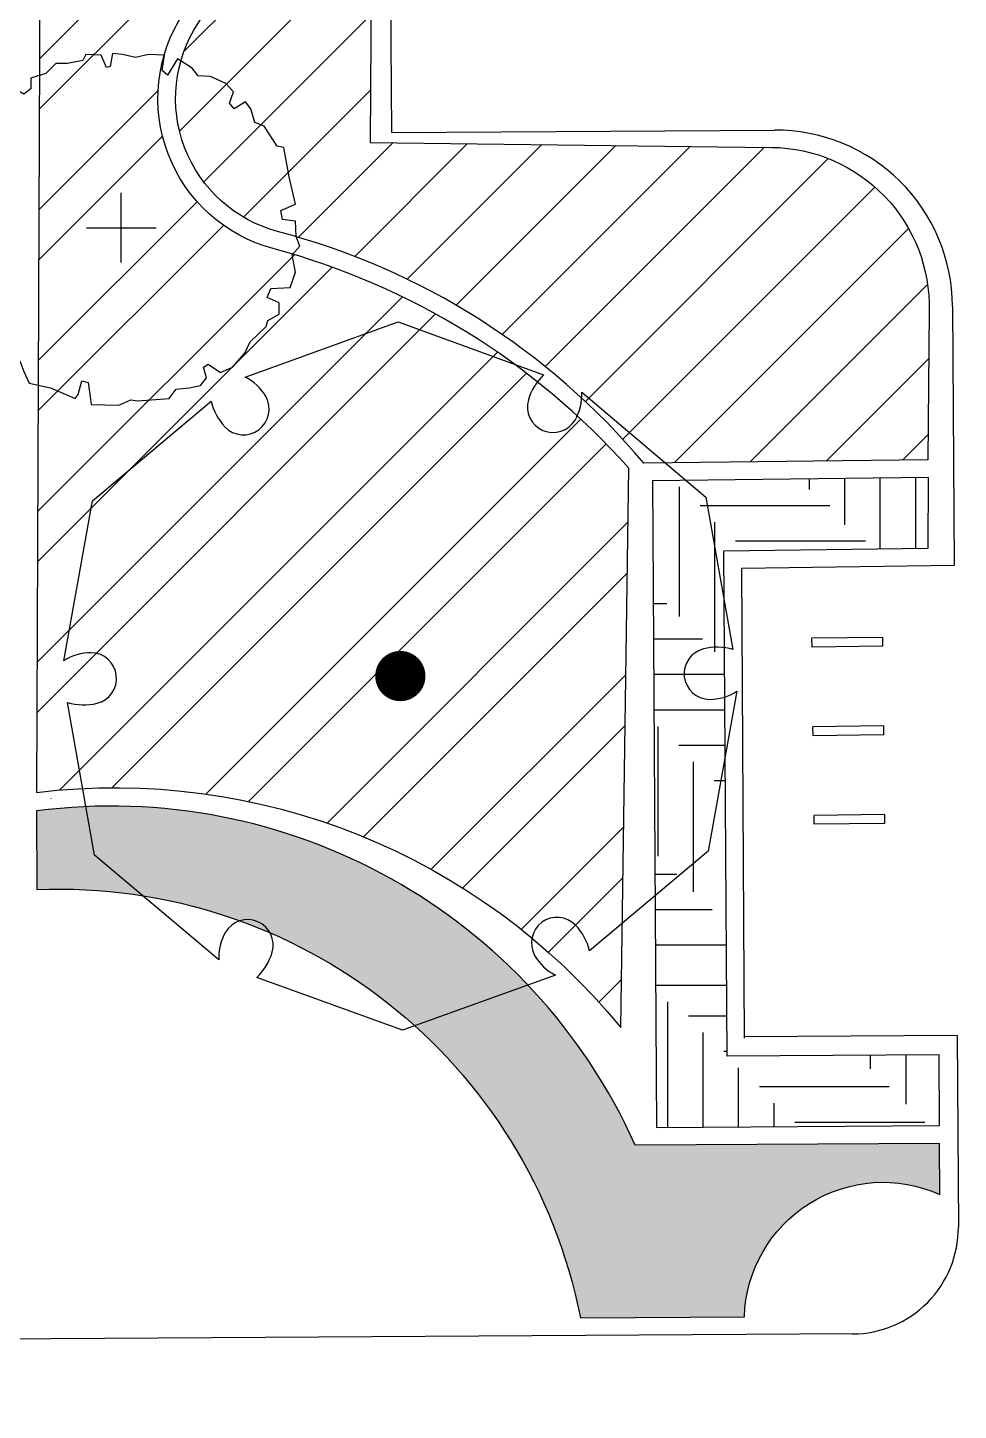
# Model space of a CAD drawing. Header units: feet. Extents: x 919634 to 928945, y 707022 to 708026.
# Drawn here: x 920565.88 to 920592.16, y 707105.36 to 707144.39 of the extents above; entities that cross this region are included whole.
import ezdxf

# ---------------------------------------------------------------- set-up
doc = ezdxf.new("R2010")
doc.units = ezdxf.units.FT
doc.header["$LTSCALE"] = 20
doc.header["$MEASUREMENT"] = 0
for name, color, linetype in [('-u-site-xref', 7, 'Continuous'), ('L-002', 15, 'Continuous'), ('LK-TREE-050M', 2, 'Continuous'), ('LK-TREE-TRNK', 32, 'Continuous'), ('LP-PATT-GRND', 251, 'Continuous'), ('LP-PATT-SHAR', 4, 'Continuous'), ('LP-SHAR-BRDR-CONT', 123, 'Continuous'), ('LP-TREE', 15, 'Continuous'), ('Site Plan$0$SP-BIKE RACK', 4, 'Continuous')]:
    doc.layers.add(name, color=color, linetype=linetype)
doc.layers.add('Site Plan$0$SP-SIDEWALK', color=2, linetype='Continuous', lineweight=25)
doc.layers.get('-u-site-xref').off()

# ---------------------------------------------------------------- blocks, each defined once
blk = doc.blocks.new('Site Plan')
at = {"layer": 'Site Plan$0$SP-BIKE RACK'}
for p, q in [((920590.023, 707127.179, 0), (920588.023, 707127.154, 0)), ((920588.026, 707126.904, 0), (920588.023, 707127.154, 0)), ((920590.026, 707126.929, 0), (920590.023, 707127.179, 0)), ((920590.026, 707126.929, 0), (920588.026, 707126.904, 0)), ((920590.053, 707124.679, 0), (920588.053, 707124.654, 0)), ((920588.056, 707124.404, 0), (920588.053, 707124.654, 0)), ((920590.056, 707124.429, 0), (920588.056, 707124.404, 0)), ((920590.056, 707124.429, 0), (920590.053, 707124.679, 0)), ((920590.082, 707122.18, 0), (920588.083, 707122.154, 0)), ((920588.086, 707121.904, 0), (920588.083, 707122.154, 0)), ((920590.085, 707121.93, 0), (920590.082, 707122.18, 0)), ((920590.085, 707121.93, 0), (920588.086, 707121.904, 0))]:
    blk.add_line(p, q, dxfattribs=at)
at = {"layer": 'Site Plan$0$SP-SIDEWALK'}
for p, q in [((920576.16, 707141.434), (920576.028, 707162.424)), ((920576.16, 707141.434), (920586.963, 707141.501)), ((920591.994, 707136.533), (920592.04, 707129.205)), ((920592.04, 707129.205, 0), (920586.04, 707129.129, 0)), ((920586.123, 707115.861, 0), (920586.04, 707129.129, 0)), ((920592.123, 707115.936, 0), (920586.123, 707115.898, 0)), ((920592.123, 707115.936, 0), (920592.157, 707110.533)), ((920589.176, 707107.514), (920245.043, 707105.357))]:
    blk.add_line(p, q, dxfattribs=at)
for centre, radius, start, end in [((920586.994, 707136.501), 5, 0.3592, 90.3592), ((920589.157, 707110.514), 3, 270.3592, 0.3592)]:
    blk.add_arc(centre, radius, start, end, dxfattribs=at)
blk = doc.blocks.new('TREE-SIMP-027')
at = {"layer": 'LK-TREE-050M'}
blk.add_lwpolyline([(0.2708, 0.4238), (0.4563, 0.2673), (0.4966, 0.0396, 0.127189), (0.4527, 0.0407, 0.875318), (0.4614, -0.0349, 0.149076), (0.5024, -0.0227), (0.4596, -0.2615), (0.2826, -0.4103, 0.127189), (0.2616, -0.3718, 0.875318), (0.2005, -0.417, 0.149076), (0.2316, -0.4464), (0.0033, -0.5288), (-0.214, -0.4499, 0.127189), (-0.1912, -0.4124, 0.875318), (-0.2609, -0.3821, 0.149076), (-0.2708, -0.4238), (-0.4563, -0.2673), (-0.4966, -0.0396, 0.127189), (-0.4527, -0.0407, 0.875318), (-0.4614, 0.0349, 0.149076), (-0.5024, 0.0227), (-0.4596, 0.2615), (-0.2826, 0.4103, 0.127189), (-0.2616, 0.3718, 0.875318), (-0.2005, 0.417, 0.149076), (-0.2316, 0.4464), (-0.0033, 0.5288), (0.214, 0.4499, 0.127189), (0.1912, 0.4124, 0.875318), (0.2609, 0.3821, 0.149076)], format="xyb", close=True, dxfattribs=at)
at = {"layer": 'LK-TREE-TRNK', "const_width": 0.0375}
blk.add_lwpolyline([(-0.0187, 0, 1), (0.0188, 0, 1)], format="xyb", close=True, dxfattribs=at)
blk = doc.blocks.new('TREE-SIMP-125')
at = {"layer": 'LK-TREE-050M'}
blk.add_lwpolyline([(-0.0251, 0.4987), (-0.0316, 0.4615), (-0.0426, 0.4593), (-0.0579, 0.4943), (-0.1018, 0.4965), (-0.1105, 0.479), (-0.1543, 0.4702), (-0.1872, 0.4702), (-0.2157, 0.4418), (-0.2595, 0.4286), (-0.2595, 0.398), (-0.2792, 0.3826), (-0.3011, 0.3958), (-0.345, 0.3826), (-0.3515, 0.3542), (-0.3866, 0.3323), (-0.3954, 0.3104), (-0.3997, 0.2863), (-0.3778, 0.2666), (-0.3932, 0.2469), (-0.4392, 0.2534), (-0.4611, 0.2053), (-0.4523, 0.1549), (-0.4742, 0.1308), (-0.494, 0.098), (-0.5115, 0.052), (-0.5005, 0.017), (-0.4633, 0.017), (-0.4589, -0.0137), (-0.5005, -0.0203), (-0.5093, -0.0466), (-0.4874, -0.1276), (-0.4699, -0.1341), (-0.4633, -0.1867), (-0.4479, -0.213), (-0.426, -0.2809), (-0.3954, -0.2918), (-0.3625, -0.2677), (-0.3515, -0.2918), (-0.38, -0.3312), (-0.3581, -0.3685), (-0.3231, -0.3838), (-0.2902, -0.3816), (-0.2792, -0.4122), (-0.2639, -0.4451), (-0.2025, -0.4582), (-0.1324, -0.4889), (-0.1237, -0.4779), (-0.1127, -0.4385), (-0.0952, -0.4429), (-0.0886, -0.4911), (-0.0864, -0.5064), (-0.0075, -0.5086), (0.0275, -0.4933), (0.0472, -0.4955), (0.1371, -0.4889), (0.1568, -0.4626), (0.194, -0.4582), (0.2269, -0.4517), (0.2444, -0.4298), (0.2357, -0.3991), (0.2488, -0.3904), (0.2839, -0.4144), (0.3189, -0.3991), (0.354, -0.3597), (0.3693, -0.3268), (0.4153, -0.2831), (0.4197, -0.2655), (0.4526, -0.248), (0.4526, -0.2152), (0.4175, -0.1998), (0.4285, -0.1736), (0.4833, -0.1714), (0.4986, -0.1276), (0.4898, -0.0772), (0.5118, -0.0531), (0.5008, -0.0247), (0.4986, 0.0191), (0.4614, 0.0235), (0.457, 0.0498), (0.4986, 0.0673), (0.4811, 0.1461), (0.4657, 0.2294), (0.446, 0.2337), (0.4088, 0.2907), (0.3825, 0.3016), (0.3715, 0.341), (0.3562, 0.3607), (0.3233, 0.341), (0.3102, 0.3564), (0.3211, 0.3892), (0.2992, 0.4133), (0.2554, 0.433), (0.2203, 0.4352), (0.2028, 0.4571), (0.1612, 0.4834), (0.1327, 0.4374), (0.1174, 0.4505), (0.1239, 0.4943), (0.0779, 0.4965), (0.0407, 0.4878), (0.0034, 0.4965)], close=True, dxfattribs=at)
at = {"layer": 'LK-TREE-TRNK'}
for p, q in [((0, -0.1), (0, 0.1)), ((-0.1, 0), (0.1, 0))]:
    blk.add_line(p, q, dxfattribs=at)

msp = doc.modelspace()

# ---------------------------------------------------------------- block references
at = {"layer": '-u-site-xref'}
msp.add_blockref('Site Plan', (0, 0), dxfattribs=at)

# ---------------------------------------------------------------- next in the draw order: hatches: boundary and pattern name
at = {"layer": 'LP-PATT-GRND'}
h = msp.add_hatch(dxfattribs=at)
h.set_pattern_fill('ANSI31', color=256, scale=12)
h.set_pattern_definition([(45, (920566.2616, 707131.2051), (-1.06066, 1.06066), [])])
edge = h.paths.add_edge_path()
edge.add_line((920575.556, 707141.157), (920586.887, 707141.015))
edge.add_arc((920586.83, 707136.514), 4.501, -1.5548, 89.2779, ccw=False)
edge.add_line((920591.33, 707136.392), (920591.295, 707132.196))
edge.add_line((920591.295, 707132.196), (920583.279, 707132.095))
edge.add_arc((920567.846, 707119.151), 20.143, 39.9875, 75.351)
edge.add_arc((920573.947, 707142.394), 3.888, 146.8219, 254.9877, ccw=False)
edge.add_arc((920558.28, 707152.638), 14.831, 326.8219, 417.2257)
edge.add_line((920566.309, 707165.108), (920566.262, 707167.223))
edge.add_arc((920567.486, 707169.047), 2.197, 236.1125, 482.3219)
edge.add_line((920566.312, 707170.903), (920566.362, 707174.583))
edge.add_line((920566.362, 707174.583), (920575.766, 707174.524))
edge.add_line((920575.766, 707174.524), (920575.756, 707173.027))
edge.add_line((920575.756, 707173.027), (920572.756, 707173.046))
edge.add_line((920572.756, 707173.046), (920572.687, 707162.046))
edge.add_line((920572.687, 707162.046), (920575.687, 707162.028))
edge.add_line((920575.687, 707162.028), (920575.556, 707141.157))
h = msp.add_hatch(dxfattribs=at)
h.set_pattern_fill('LAFX-C230-CHIPSCRATCH', color=256, scale=10, angle=90, pattern_type=2)
h.set_pattern_definition([(96.1702, (920561.40825, 707115.37007), (30, -280), [0.67626, -371.47962]), (96.6325, (920555.66585, 707117.04177), (30, -260), [0.78664, -432.11058]), (98.3659, (920561.53545, 707115.53357), (10, -70), [0.62448, -343.03233]), (100.8855, (920557.97385, 707119.93107), (40, -210), [0.48112, -264.28293]), (102.0948, (920555.79285, 707117.1145), (10, -50), [0.78053, -142.3977]), (102.2005, (920560.66325, 707119.45857), (30, -140), [0.68788, -377.86198]), (102.875, (920560.79045, 707119.51317), (50, -220), [0.6524, -358.37406]), (108.435, (920558.301, 707115.2247), (-4e-12, -10), [0.5172, -31.1056]), (109.983, (920558.21005, 707119.9493), (10, -30), [0.4254, -116.6216]), (110.556, (920562.444, 707124.2377), (10, -30), [0.621, -84.819]), (111.2505, (920561.55365, 707121.11217), (50, -130), [0.7019, -192.4302]), (111.8014, (920561.1356, 707122.6568), (10, -30), [0.5871, -53.2645]), (115.641, (920558.50085, 707115.24287), (110, -230), [0.5039, -276.80458]), (115.641, (920561.31745, 707122.69317), (110, -230), [0.5039, -276.80458]), (116.565, (920557.0652, 707115.261), (-10, 10), [1.0565, -21.3042]), (117.2553, (920562.35315, 707124.12867), (10, -20), [0.67455, -370.53967]), (117.4076, (920562.06245, 707119.56767), (10, -20), [0.55266, -303.58546]), (119.3578, (920561.66265, 707121.27577), (50, -90), [0.66717, -182.90843]), (122.0054, (920561.9534, 707119.4768), (30, -50), [0.5143, -93.8255]), (124.6952, (920557.02895, 707115.67897), (20, -30), [0.57463, -157.53925]), (125.7539, (920565.47865, 707120.62167), (50, -70), [0.5598, -307.49865]), (126.0274, (920565.3515, 707120.4036), (50, -70), [0.7415, -135.2732]), (133.6028, (920554.08485, 707113.17127), (190, -200), [0.52697, -289.47303]), (144.7824, (920555.15685, 707116.36947), (-100, 70), [0.3781, -207.7084]), (146.9761, (920555.26585, 707116.47847), (-170, 110), [0.43346, -238.10375]), (150.255, (920554.1398, 707113.4984), (-20, 10), [0.4395, -80.1831]), (163.4429, (920564.17035, 707119.34957), (-270, 80), [0.70143, -385.30375]), (163.54, (920560.06355, 707116.47847), (-170, 50), [0.8337, -457.96908]), (163.7398, (920559.62745, 707121.31207), (-70, 20), [0.4543, -249.5457]), (163.8866, (920560.02725, 707116.31497), (-70, 20), [0.85116, -467.55038]), (164.5778, (920559.70015, 707121.49377), (-110, 30), [0.54666, -300.28552]), (169.5625, (920562.95285, 707116.86007), (-110, 20), [0.70213, -385.69145]), (171.87, (920563.0255, 707122.2752), (-10, 1e-11), [0.8994, -69.8112]), (172.1467, (920562.91645, 707117.05997), (-220, 30), [0.53196, -292.21366]), (174.2894, (920556.5201, 707113.0441), (-10, 6e-14), [0.54786, -99.9509]), (174.5597, (920557.73765, 707114.06167), (-110, 10), [0.76666, -210.18357]), (175.2364, (920556.57465, 707113.2076), (-10, -4e-12), [0.4376, -119.9783]), (175.33314, (920562.84385, 707122.20247), (-370, 30), [0.89337, -490.73658]), (175.3645, (920557.71945, 707118.94977), (-250, 20), [0.67455, -370.53967]), (176.0548, (920564.22485, 707119.16787), (-150, 10), [1.0565, -289.6324]), (176.186, (920563.69785, 707120.91237), (-10, 2e-12), [0.54635, -149.7866]), (177.337, (920557.68315, 707113.95267), (-220, 10), [0.78222, -429.68265]), (178.3634, (920563.69785, 707120.78517), (-10, -3e-12), [0.63626, -349.50657]), (181.3639, (920565.36965, 707122.36607), (10, -7e-13), [0.76342, -419.35561]), (183.4682, (920565.13342, 707122.23887), (170, 10), [0.60076, -330.00475]), (186.582, (920563.44345, 707125.56467), (90, 10), [0.4756, -261.24945]), (186.7098, (920559.79095, 707118.91347), (90, 10), [0.31105, -170.8614]), (186.7098, (920559.51845, 707116.38767), (90, 10), [0.31105, -170.8614]), (187.3524, (920558.75525, 707118.02307), (80, 10), [0.568, -312.002]), (187.7652, (920560.55425, 707114.60677), (150, 20), [0.40347, -221.63256]), (188.6156, (920563.55245, 707125.72767), (200, 30), [0.6065, -333.15988]), (189.0903, (920558.62805, 707117.87767), (190, 30), [0.46007, -252.7197]), (189.1623, (920560.69955, 707114.46147), (250, 40), [0.5706, -313.43577]), (189.6888, (920561.46275, 707118.35017), (60, 10), [0.7558, -415.17688]), (189.7276, (920565.86025, 707122.62067), (60, 10), [0.6453, -354.46034]), (190.5392, (920561.40825, 707118.18657), (270, 50), [0.79478, -436.58377]), (192.9946, (920557.64675, 707119.2951), (90, 20), [0.4849, -132.93176]), (195.9454, (920559.7728, 707116.4603), (40, 10), [0.2646, -72.5365]), (196.5044, (920555.26585, 707114.46147), (170, 50), [0.5117, -281.09084]), (196.6992, (920560.4996, 707122.4206), (70, 20), [0.3794, -104.0236]), (198.435, (920560.1362, 707122.3116), (10, 1e-11), [0.115, -31.5078]), (198.435, (920558.7915, 707120.4036), (10, 1e-11), [0.2298, -31.3929]), (198.435, (920556.9562, 707113.7346), (10, 1e-11), [0.115, -31.5078]), (200.556, (920558.5735, 707120.3309), (30, 10), [0.4658, -84.9743]), (200.8545, (920560.17265, 707119.05887), (80, 30), [0.40835, -224.3137]), (202.1094, (920562.75295, 707122.43877), (50, 20), [0.62764, -344.77068]), (202.1663, (920559.42785, 707113.53467), (50, 20), [0.5298, -291.0178]), (202.9321, (920558.93695, 707113.3348), (190, 80), [0.513, -281.79888]), (204.444, (920562.98915, 707125.1647), (90, 40), [0.2196, -120.6109]), (205.0169, (920556.57465, 707118.24107), (130, 60), [0.3008, -165.22866]), (205.4633, (920555.64785, 707114.64317), (190, 90), [0.42266, -232.1714]), (206.565, (920557.1743, 707113.8436), (-10, -10), [0.2438, -22.1169]), (206.565, (920563.1345, 707120.7125), (-10, -10), [0.4876, -21.873]), (206.565, (920559.7546, 707113.6982), (-10, -10), [0.3657, -21.995]), (206.565, (920554.776, 707114.316), (-10, -10), [0.4876, -21.8731]), (207.2161, (920559.48205, 707118.87717), (20, 10), [0.71518, -392.8582]), (208.6105, (920563.15275, 707122.6568), (20, 10), [0.4554, -124.84426]), (209.0546, (920558.1373, 707120.1673), (20, 10), [0.3742, -102.5821]), (210.3791, (920563.66155, 707121.02137), (120, 70), [0.61084, -335.54388]), (210.3791, (920556.30205, 707118.11387), (120, 70), [0.61084, -335.54388]), (212.0054, (920565.1698, 707120.5126), (50, 30), [0.5143, -93.8255]), (212.0054, (920557.5559, 707117.06), (50, 30), [0.1714, -94.1684]), (212.4712, (920556.84685, 707113.6983), (80, 50), [0.2369, -130.1471]), (213.1113, (920561.93525, 707116.22407), (200, 130), [0.49897, -274.09163]), (213.69, (920559.2095, 707116.3513), (20, 10), [0.5897, -35.4658]), (213.9436, (920566.11468, 707121.14857), (30.0053999, 19.9918977), [1.139, -589.6232]), (214.992, (920563.84325, 707121.1486), (30, 20), [0.2218, -121.84374]), (215.5377, (920564.7336, 707120.24), (30, 20), [0.6253, -85.398]), (215.8377, (920562.69845, 707120.49437), (70, 50), [0.40347, -221.63256]), (216.2538, (920561.51725, 707115.95147), (110, 80), [0.338, -185.67274]), (216.4692, (920558.46445, 707113.13493), (190, 140), [0.51972, -285.48728]), (217.4054, (920557.41055, 707116.96907), (40, 30), [0.3889, -213.62046]), (217.9987, (920562.17145, 707122.20247), (90, 70), [0.7379, -405.3409]), (219.95755, (920565.22428, 707122.51137), (60, 50), [0.87714, -481.8236]), (220.4622, (920561.84435, 707123.67467), (270, 230), [0.81204, -446.06602]), (221.3478, (920560.22715, 707116.86007), (80, 70), [0.60514, -332.41138]), (222.1376, (920563.37075, 707125.50967), (100, 90), [0.5146, -282.68144]), (222.7094, (920560.46335, 707117.07817), (120, 110), [0.3215, -176.59657]), (222.7974, (920561.22655, 707123.14767), (130, 120), [0.66865, -367.29874]), (222.8789, (920562.37135, 707120.25817), (130, 120), [0.69433, -190.3554]), (223.1524, (920559.08235, 707120.67607), (150, 140), [0.39853, -218.9186]), (223.7811, (920561.24475, 707115.75167), (230, 220), [0.60405, -331.81135]), (225, (920557.883, 707114.861), (-2e-15, -10), [0.1799, -13.9622]), (225, (920556.4474, 707115.17), (-2e-15, -10), [0.2827, -13.8595]), (225, (920557.756, 707114.734), (-2e-15, -10), [0.1028, -14.0393]), (225, (920562.444, 707116.733), (-2e-15, -10), [0.7195, -13.4226]), (225, (920559.9, 707113.8436), (-2e-15, -10), [0.2056, -13.9365]), (225, (920557.32, 707113.989), (-2e-15, -10), [0.2056, -13.9365]), (226.2189, (920564.22485, 707119.87657), (-220, -230), [0.60405, -331.81135]), (226.4688, (920555.77485, 707117.80497), (-180, -190), [0.50128, -275.361]), (227.2906, (920560.60875, 707119.53127), (-110, -120), [0.64297, -176.2751]), (228.0128, (920563.09825, 707117.6778), (-80, -90), [0.2445, -134.29177]), (228.5035, (920553.86685, 707113.38933), (-150, -170), [0.6308, -346.5003]), (229.9697, (920556.82905, 707115.62447), (-50, -60), [0.5933, -325.90326]), (230.0636, (920562.78925, 707125.07367), (-49.9778318, -60.0184665), [1.0191, -481.68167]), (231.7662, (920557.79215, 707112.3172), (-110, -140), [0.76342, -419.35561]), (232.5946, (920564.07945, 707121.45747), (-30, -40), [0.3889, -213.62046]), (232.5946, (920556.64735, 707113.57104), (-30, -40), [0.3889, -213.62046]), (232.65065, (920560.02725, 707122.27517), (-160, -210), [0.86863, -477.1481]), (233.7462, (920557.51955, 707114.26157), (-80, -110), [0.338, -185.67274]), (234.1623, (920562.93465, 707117.49607), (-50, -70), [0.40347, -221.63256]), (235.008, (920559.50025, 707121.5847), (-20, -30), [0.2218, -121.84374]), (235.6197, (920558.42815, 707117.85947), (-20, -30), [0.41834, -229.79895]), (236.00354, (920557.64675, 707119.42227), (-19.9880128, -30.007988), [0.94247, -481.65467]), (236.31, (920556.3384, 707113.1168), (-10, -20), [0.3931, -35.6624]), (236.31, (920558.7188, 707116.0242), (-10, -20), [0.7862, -35.2693]), (236.31, (920554.3398, 707114.098), (-10, -20), [0.8517, -35.2038]), (237.1715, (920561.86255, 707119.78567), (-90, -140), [0.67038, -368.24696]), (238.815, (920558.84605, 707118.55007), (-30, -50), [0.80715, -443.3775]), (239.7436, (920562.69845, 707117.169), (-40, -70), [0.5049, -138.41955]), (240.5241, (920560.80865, 707115.33367), (-90, -160), [0.4801, -263.7168]), (241.5571, (920563.80685, 707119.44047), (-70, -130), [0.496, -272.4509]), (242.354, (920560.57235, 707114.91577), (-10, -20), [0.43078, -236.6346]), (242.4472, (920560.37245, 707114.53417), (-10, -20), [0.4714, -258.95103]), (243.435, (920557.1197, 707118.641), (10, 10), [0.0813, -22.2794]), (243.435, (920556.411, 707113.262), (10, 10), [0.1625, -22.1981]), (243.435, (920558.0465, 707112.826), (10, 10), [0.5689, -21.7918]), (244.44, (920557.10165, 707116.73287), (-100, -210), [0.46328, -254.4877]), (244.6538, (920560.77225, 707119.87657), (-80, -170), [0.38203, -209.85593]), (244.7989, (920562.13515, 707124.29267), (-70, -150), [0.6828, -187.2001]), (245.2249, (920560.04535, 707119.2042), (-50, -110), [0.78053, -142.3977]), (246.2796, (920561.58995, 707121.74817), (-70.049563, -159.978307), [1.31, -446.46228]), (246.3706, (920561.49915, 707119.22237), (-30, -70), [0.6347, -174.0078]), (247.6199, (920559.20955, 707120.98497), (-20, -50), [0.3341, -183.5137]), (247.751, (920557.68315, 707114.66137), (-20, -50), [0.43193, -237.26536]), (247.9638, (920559.93635, 707119.24057), (-20, -50), [0.82335, -452.27708]), (248.6294, (920559.37305, 707121.40297), (-70, -180), [0.4488, -246.53298]), (248.9625, (920558.28275, 707115.3701), (-30, -80), [0.2531, -139.0308]), (249.1455, (920560.91765, 707120.25817), (-30, -80), [0.40835, -224.3137]), (253.8108, (920557.81035, 707119.98557), (-20, -70), [0.58658, -322.21367]), (254.1569, (920555.42985, 707117.44157), (-150.2209584, -529.93741485), [1.3978, -622.22068]), (255.964, (920563.5706, 707126.3097), (-2e-11, -10), [0.8242, -40.4069]), (258.1785, (920555.22985, 707114.66137), (-50, -240), [0.7983, -438.51935]), (258.4078, (920561.24475, 707118.64087), (-10, -50), [0.72344, -397.39714]), (258.9298, (920563.57065, 707119.00437), (-80, -410), [0.85174, -467.86993]), (259.3803, (920555.35685, 707114.80667), (-20, -110), [0.88743, -161.90077]), (262.875, (920556.9017, 707116.315), (-2e-11, -10), [0.293, -80.3296]), (264.8056, (920556.86535, 707116.0242), (-5e-11, -10), [0.4014, -110.0522]), (265.3141, (920557.91935, 707113.11676), (-30.1229628, -369.9900095), [1.1122, -490.51776]), (266.186, (920558.06475, 707113.0259), (5e-11, -10), [0.81953, -149.51343]), (266.6335, (920559.50025, 707113.7891), (8e-11, -10), [0.6189, -169.67496]), (267.614, (920559.28215, 707113.5892), (7e-11, -10), [0.4365, -239.77175])])
edge = h.paths.add_edge_path()
edge.add_line((920591.628, 707112.895), (920583.035, 707112.842))
edge.add_arc((920568.244, 707106.205), 16.212, 24.1677, 97.4827)
edge.add_line((920566.133, 707122.279), (920566.139, 707120.062))
edge.add_arc((920566.761, 707105.067), 15.008, 11.1366, 92.3745, ccw=False)
edge.add_line((920581.486, 707107.965), (920586.116, 707107.995))
edge.add_arc((920590.033, 707107.876), 3.919, 65.9014, 178.259, ccw=False)
edge.add_line((920591.633, 707111.453), (920591.628, 707112.895))
at = {"layer": 'LP-PATT-SHAR'}
h = msp.add_hatch(dxfattribs=at)
h.set_pattern_fill('ANSI32', color=256, scale=8)
h.set_pattern_definition([(45, (920566.1314, 707117.9745), (-2.12132, 2.12132), []), (45, (920567.5456, 707117.9745), (-2.12132, 2.12132), [])])
edge = h.paths.add_edge_path()
edge.add_arc((920567.484, 707118.293), 20.565, 41.6538, 74.9877)
edge.add_arc((920573.947, 707142.394), 4.388, 146.8219, 254.9877, ccw=False)
edge.add_arc((920558.28, 707152.638), 14.331, 326.8219, 415.9753)
edge.add_line((920566.299, 707164.515), (920566.131, 707122.804))
edge.add_arc((920568.344, 707104.492), 18.446, 39.2519, 96.8887, ccw=False)
edge.add_line((920582.628, 707116.163), (920582.85, 707131.961))
h = msp.add_hatch(dxfattribs=at)
h.set_pattern_fill('LAFX-A220-HBDASH', color=256, scale=22, pattern_type=2)
h.set_pattern_definition([(0, (920599.25, 707109.124), (0, 22), [3.667, -18.333]), (0, (920598.25, 707110.124), (0, 22), [3.667, -18.333]), (0, (920597.25, 707111.124), (0, 22), [3.667, -18.333]), (0, (920596.25, 707112.124), (0, 22), [3.667, -18.333]), (0, (920595.25, 707113.124), (0, 22), [3.667, -18.333]), (0, (920601.85, 707113.891), (0, 22), [3.667, -18.333]), (0, (920594.25, 707114.124), (0, 22), [3.667, -18.333]), (0, (920600.85, 707114.891), (0, 22), [3.667, -18.333]), (0, (920593.25, 707115.124), (0, 22), [3.667, -18.333]), (0, (920599.85, 707115.891), (0, 22), [3.667, -18.333]), (0, (920592.25, 707116.124), (0, 22), [3.667, -18.333]), (0, (920598.85, 707116.891), (0, 22), [3.667, -18.333]), (0, (920591.25, 707117.124), (0, 22), [3.667, -18.333]), (0, (920597.85, 707117.891), (0, 22), [3.667, -18.333]), (0, (920590.25, 707118.124), (0, 22), [3.667, -18.333]), (0, (920604.525, 707118.483), (0, 22), [3.667, -18.333]), (0, (920596.85, 707118.891), (0, 22), [3.667, -18.333]), (0, (920589.25, 707119.124), (0, 22), [3.667, -18.333]), (0, (920603.525, 707119.483), (0, 22), [3.667, -18.333]), (0, (920595.85, 707119.891), (0, 22), [3.667, -18.333]), (0, (920588.25, 707120.124), (0, 22), [3.667, -18.333]), (0, (920602.525, 707120.483), (0, 22), [3.667, -18.333]), (0, (920594.85, 707120.891), (0, 22), [3.667, -18.333]), (0, (920587.25, 707121.124), (0, 22), [3.667, -18.333]), (0, (920601.525, 707121.483), (0, 22), [3.667, -18.333]), (0, (920593.85, 707121.891), (0, 22), [3.667, -18.333]), (0, (920586.25, 707122.124), (0, 22), [3.667, -18.333]), (0, (920600.525, 707122.483), (0, 22), [3.667, -18.333]), (0, (920592.85, 707122.891), (0, 22), [3.667, -18.333]), (0, (920585.25, 707123.124), (0, 22), [3.667, -18.333]), (0, (920599.525, 707123.483), (0, 22), [3.667, -18.333]), (0, (920591.85, 707123.891), (0, 22), [3.667, -18.333]), (0, (920584.25, 707124.124), (0, 22), [3.667, -18.333]), (0, (920598.525, 707124.483), (0, 22), [3.667, -18.333]), (0, (920590.85, 707124.891), (0, 22), [3.667, -18.333]), (0, (920583.25, 707125.124), (0, 22), [3.667, -18.333]), (0, (920597.525, 707125.483), (0, 22), [3.667, -18.333]), (0, (920589.85, 707125.891), (0, 22), [3.667, -18.333]), (0, (920582.25, 707126.124), (0, 22), [3.667, -18.333]), (0, (920596.525, 707126.483), (0, 22), [3.667, -18.333]), (0, (920588.85, 707126.891), (0, 22), [3.667, -18.333]), (0, (920581.25, 707127.124), (0, 22), [3.667, -18.333]), (0, (920595.525, 707127.483), (0, 22), [3.667, -18.333]), (0, (920587.85, 707127.891), (0, 22), [3.667, -18.333]), (0, (920580.25, 707128.124), (0, 22), [3.667, -18.333]), (0, (920594.525, 707128.483), (0, 22), [3.667, -18.333]), (0, (920586.85, 707128.891), (0, 22), [3.667, -18.333]), (0, (920579.25, 707129.124), (0, 22), [3.667, -18.333]), (0, (920593.525, 707129.483), (0, 22), [3.667, -18.333]), (0, (920585.85, 707129.891), (0, 22), [3.667, -18.333]), (0, (920578.25, 707129.986), (0, 22), [3.667, -18.333]), (0, (920592.525, 707130.483), (0, 22), [3.667, -18.333]), (0, (920584.85, 707130.891), (0, 22), [3.667, -18.333]), (0, (920591.525, 707131.483), (0, 22), [3.667, -18.333]), (0, (920583.85, 707131.891), (0, 22), [3.667, -18.333]), (0, (920590.525, 707132.483), (0, 22), [3.667, -18.333]), (0, (920582.85, 707132.891), (0, 22), [3.667, -18.333]), (0, (920589.525, 707133.483), (0, 22), [3.667, -18.333]), (0, (920581.85, 707133.891), (0, 22), [3.667, -18.333]), (0, (920588.525, 707134.483), (0, 22), [3.667, -18.333]), (0, (920580.85, 707134.754), (0, 22), [3.667, -18.333]), (0, (920587.525, 707135.483), (0, 22), [3.667, -18.333]), (0, (920586.525, 707136.483), (0, 22), [3.667, -18.333]), (0, (920585.525, 707137.483), (0, 22), [3.667, -18.333]), (0, (920584.525, 707138.483), (0, 22), [3.667, -18.333]), (0, (920583.525, 707139.345), (0, 22), [3.667, -18.333]), (90, (920604.94, 707114.345), (-22, 1e-15), [3.667, -18.333]), (90, (920603.94, 707115.345), (-22, 1e-15), [3.667, -18.333]), (90, (920602.94, 707116.345), (-22, 1e-15), [3.667, -18.333]), (90, (920602.266, 707109.753), (-22, 1e-15), [3.667, -18.333]), (90, (920601.94, 707117.345), (-22, 1e-15), [3.667, -18.333]), (90, (920601.266, 707110.754), (-22, 1e-15), [3.667, -18.333]), (90, (920600.94, 707118.345), (-22, 1e-15), [3.667, -18.333]), (90, (920600.266, 707111.753), (-22, 1e-15), [3.667, -18.333]), (90, (920599.94, 707119.345), (-22, 1e-15), [3.667, -18.333]), (90, (920599.666, 707104.986), (-22, 1e-15), [3.667, -18.333]), (90, (920599.266, 707112.754), (-22, 1e-15), [3.667, -18.333]), (90, (920598.94, 707120.345), (-22, 1e-15), [3.667, -18.333]), (90, (920598.666, 707105.986), (-22, 1e-15), [3.667, -18.333]), (90, (920598.266, 707113.754), (-22, 1e-15), [3.667, -18.333]), (90, (920597.94, 707121.345), (-22, 1e-15), [3.667, -18.333]), (90, (920597.666, 707106.986), (-22, 1e-15), [3.667, -18.333]), (90, (920597.266, 707114.754), (-22, 1e-15), [3.667, -18.333]), (90, (920596.94, 707122.345), (-22, 1e-15), [3.667, -18.333]), (90, (920596.666, 707107.986), (-22, 1e-15), [3.667, -18.333]), (90, (920596.266, 707115.754), (-22, 1e-15), [3.667, -18.333]), (90, (920595.94, 707123.345), (-22, 1e-15), [3.667, -18.333]), (90, (920595.666, 707108.986), (-22, 1e-15), [3.667, -18.333]), (90, (920595.266, 707116.754), (-22, 1e-15), [3.667, -18.333]), (90, (920594.941, 707124.345), (-22, 1e-15), [3.667, -18.333]), (90, (920594.666, 707109.986), (-22, 1e-15), [3.667, -18.333]), (90, (920594.266, 707117.754), (-22, 1e-15), [3.667, -18.333]), (90, (920593.94, 707125.345), (-22, 1e-15), [3.667, -18.333]), (90, (920593.666, 707110.986), (-22, 1e-15), [3.667, -18.333]), (90, (920593.266, 707118.754), (-22, 1e-15), [3.667, -18.333]), (90, (920592.94, 707126.345), (-22, 1e-15), [3.667, -18.333]), (90, (920592.666, 707111.986), (-22, 1e-15), [3.667, -18.333]), (90, (920592.266, 707119.754), (-22, 1e-15), [3.667, -18.333]), (90, (920591.94, 707127.345), (-22, 1e-15), [3.667, -18.333]), (90, (920591.666, 707112.986), (-22, 1e-15), [3.667, -18.333]), (90, (920591.266, 707120.753), (-22, 1e-15), [3.667, -18.333]), (90, (920590.94, 707128.345), (-22, 1e-15), [3.667, -18.333]), (90, (920590.666, 707113.986), (-22, 1e-15), [3.667, -18.333]), (90, (920590.266, 707121.754), (-22, 1e-15), [3.667, -18.333]), (90, (920589.94, 707129.345), (-22, 1e-15), [3.667, -18.333]), (90, (920589.666, 707114.986), (-22, 1e-15), [3.667, -18.333]), (90, (920589.266, 707122.753), (-22, 1e-15), [3.667, -18.333]), (90, (920588.94, 707130.345), (-22, 1e-15), [3.667, -18.333]), (90, (920588.666, 707115.986), (-22, 1e-15), [3.667, -18.333]), (90, (920588.266, 707123.754), (-22, 1e-15), [3.667, -18.333]), (90, (920587.94, 707131.345), (-22, 1e-15), [3.667, -18.333]), (90, (920587.666, 707116.986), (-22, 1e-15), [3.667, -18.333]), (90, (920587.266, 707124.754), (-22, 1e-15), [3.667, -18.333]), (90, (920586.94, 707132.345), (-22, 1e-15), [3.667, -18.333]), (90, (920586.666, 707117.986), (-22, 1e-15), [3.667, -18.333]), (90, (920586.266, 707125.754), (-22, 1e-15), [3.667, -18.333]), (90, (920585.94, 707133.345), (-22, 1e-15), [3.667, -18.333]), (90, (920585.666, 707118.986), (-22, 1e-15), [3.667, -18.333]), (90, (920585.266, 707126.754), (-22, 1e-15), [3.667, -18.333]), (90, (920584.94, 707134.345), (-22, 1e-15), [3.667, -18.333]), (90, (920584.666, 707119.986), (-22, 1e-15), [3.667, -18.333]), (90, (920584.266, 707127.754), (-22, 1e-15), [3.667, -18.333]), (90, (920583.94, 707135.207), (-22, 1e-15), [3.667, -18.333]), (90, (920583.666, 707120.986), (-22, 1e-15), [3.667, -18.333]), (90, (920583.266, 707128.754), (-22, 1e-15), [3.667, -18.333]), (90, (920582.666, 707121.986), (-22, 1e-15), [3.667, -18.333]), (90, (920582.266, 707129.754), (-22, 1e-15), [3.667, -18.333]), (90, (920581.666, 707122.986), (-22, 1e-15), [3.667, -18.333]), (90, (920581.266, 707130.616), (-22, 1e-15), [3.667, -18.333]), (90, (920580.666, 707123.986), (-22, 1e-15), [3.667, -18.333]), (90, (920579.666, 707124.986), (-22, 1e-15), [3.667, -18.333]), (90, (920578.666, 707125.849), (-22, 1e-15), [3.667, -18.333])])
h.paths.add_polyline_path([(920591.625, 707113.395), (920591.613, 707115.395), (920585.626, 707115.358), (920585.537, 707129.623), (920591.301, 707129.695), (920591.31, 707131.696), (920583.525, 707131.598), (920583.639, 707113.345)])

# ---------------------------------------------------------------- next in the draw order: linework, layer by layer
at = {"layer": 'L-002'}
for points in [[(920575.556, 707141.157), (920586.887, 707141.015, -0.418477), (920591.33, 707136.392), (920591.295, 707132.196), (920583.279, 707132.095, 0.155539), (920572.94, 707138.639, -0.510437), (920570.693, 707144.522, 0.416279), (920566.309, 707165.108), (920566.262, 707167.223, 1.845791), (920566.312, 707170.903), (920566.362, 707174.583), (920575.766, 707174.524), (920575.756, 707173.027), (920572.756, 707173.046), (920572.687, 707162.046), (920575.687, 707162.028)], [(920591.628, 707112.895), (920583.035, 707112.842, 0.331275), (920566.133, 707122.279), (920566.139, 707120.062, -0.370099), (920581.486, 707107.965, 0.182259), (920581.486, 707107.965), (920586.116, 707107.995, -0.533713), (920591.633, 707111.453)]]:
    msp.add_lwpolyline(points, format="xyb", close=True, dxfattribs=at)
at = {"layer": 'LP-SHAR-BRDR-CONT'}
msp.add_lwpolyline([(920582.85, 707131.961, 0.146481), (920572.811, 707138.156, -0.510437), (920570.275, 707144.796, 0.409892), (920566.299, 707164.515), (920566.131, 707122.804, -0.256928), (920582.628, 707116.163)], format="xyb", close=True, dxfattribs=at)
msp.add_lwpolyline([(920591.625, 707113.395), (920591.613, 707115.395), (920585.626, 707115.358), (920585.537, 707129.623), (920591.301, 707129.695), (920591.31, 707131.696), (920583.525, 707131.598), (920583.639, 707113.345)], close=True, dxfattribs=at)

# ---------------------------------------------------------------- next in the draw order: block references
at = {"layer": 'LP-TREE'}
for name, p, xscale, yscale, zscale in [('TREE-SIMP-125', (920568.526, 707138.746), 9.856521844232574, 9.856521844232574, 13.88739792285958), ('TREE-SIMP-027', (920576.403, 707126.088, 0.002), 18.91141011540282, 18.91141011540282, 18.91141011540282)]:
    msp.add_blockref(name, p, dxfattribs=dict(at, xscale=xscale, yscale=yscale, zscale=zscale))

doc.saveas('drawing.dxf')
